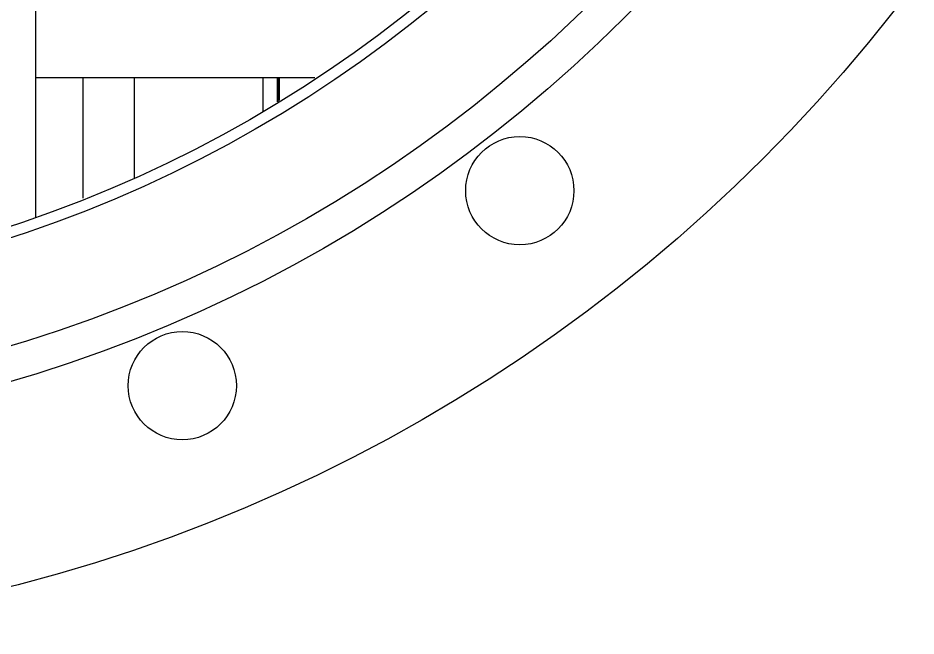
# Model space of a CAD drawing. Extents: x -50 to 48714, y -13211 to 6743.
# Drawn here: x 26042.6 to 26112.3, y -7934.1 to -7886.1 of the extents above; entities that cross this region are included whole.
import ezdxf

# ---------------------------------------------------------------- set-up
doc = ezdxf.new("R2010")
doc.units = 0
doc.header["$LTSCALE"] = 50
doc.layers.get('0').update_dxf_attribs({"linetype": 'CONTINUOUS'})

# ---------------------------------------------------------------- blocks, each defined once
blk = doc.blocks.new('SMAF_UE46_S')
for p, q in [((43.991, -134.51), (43.991, -60.31)), ((65.648, -123.7), (43.991, -123.7)), ((47.657, -133.042), (47.657, -123.7)), ((51.608, -123.7), (51.608, -131.46)), ((61.605, -123.7), (61.605, -126.298)), ((62.757, -125.558), (62.757, -123.7)), ((62.809, -125.524), (62.809, -123.7)), ((62.914, -125.457), (62.914, -123.7))]:
    blk.add_line(p, q)
for centre, radius in [((11, -40.5), 126.5), ((11, -40.5), 111.15), ((11, -40.5), 108.5), ((11, -40.5), 100.5), ((11, -40.5), 99.65), ((81.555, -132.45), 4.2), ((55.353, -147.578), 4.2)]:
    blk.add_circle(centre, radius)

msp = doc.modelspace()

# ---------------------------------------------------------------- block references
msp.add_blockref('SMAF_UE46_S', (26000, -7767.092))

doc.saveas('drawing.dxf')
